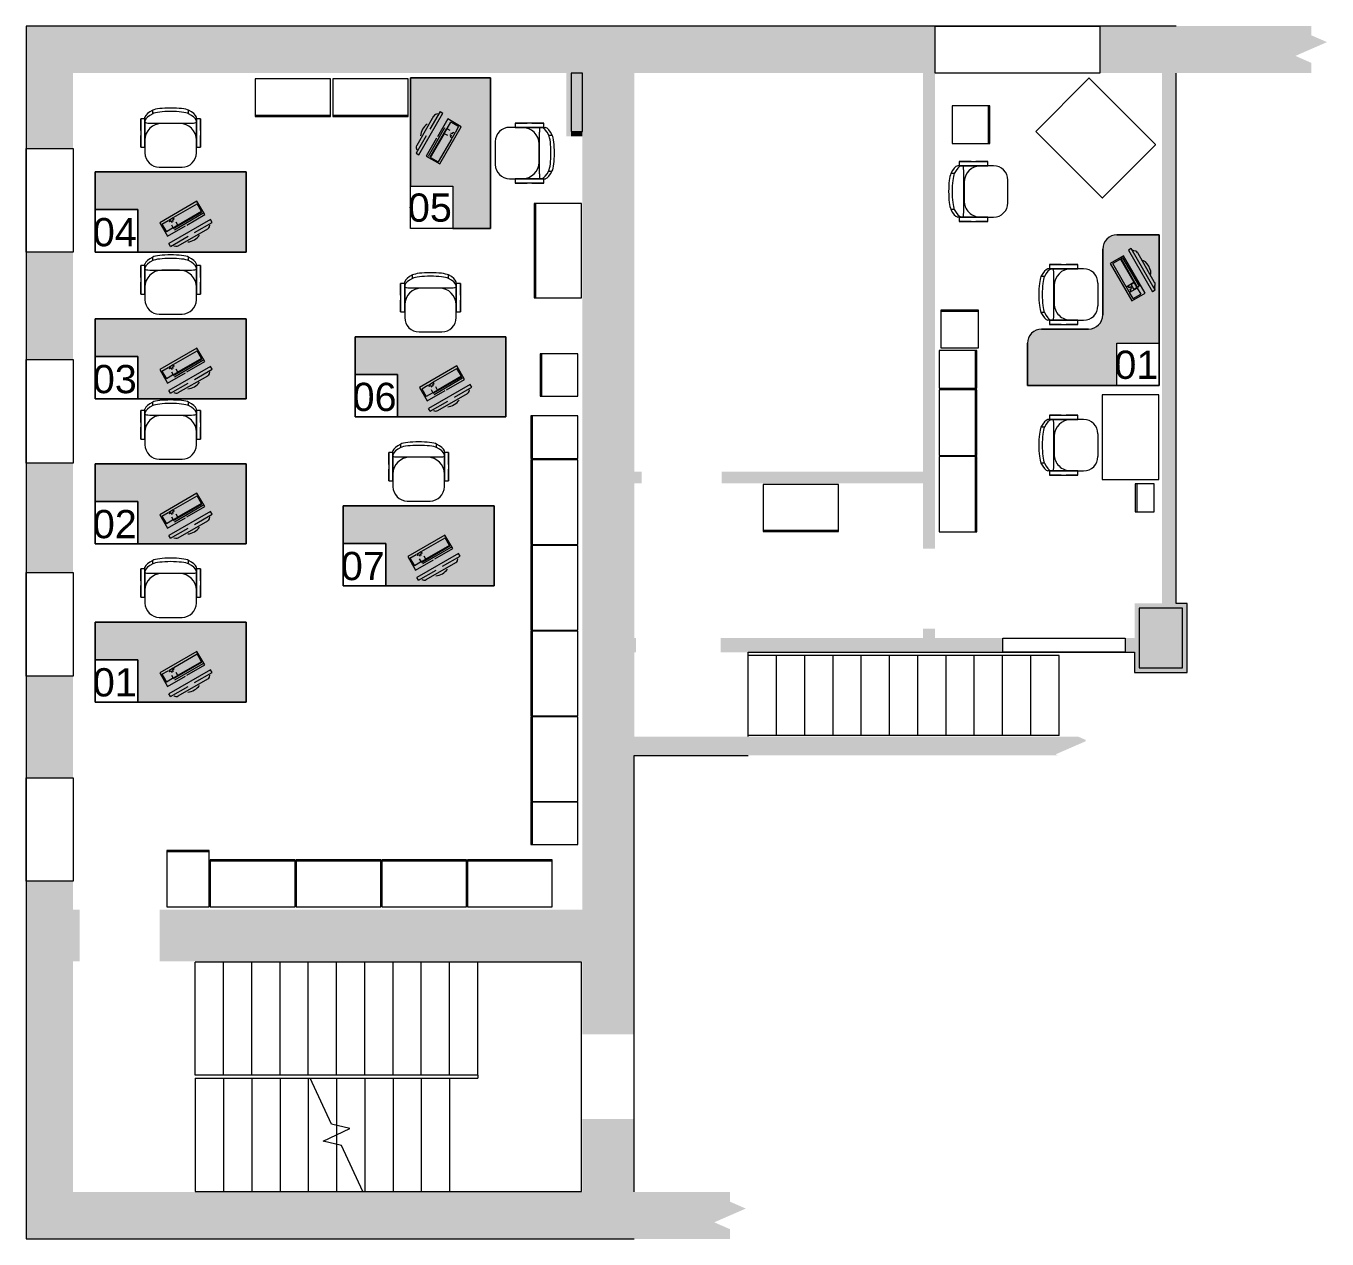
# Model space of a CAD drawing. Header units: metres. Extents: x 17495 to 31308, y 14238 to 27118.
import ezdxf

# ---------------------------------------------------------------- set-up
doc = ezdxf.new("R2010")
doc.units = ezdxf.units.M
doc.layers.add('АР_Офисная мебель', color=7, linetype='Continuous', lineweight=9)
doc.layers.add('АР_Перекрытия', color=7, linetype='Continuous', lineweight=9)
doc.layers.add('АР_Офисная мебель_Заливка РМ', color=7, linetype='Continuous', lineweight=9, true_color=0xfefefe)
doc.layers.add('АР_Стены_Заливка', color=252, linetype='Continuous', lineweight=9, true_color=0x939598)
doc.layers.get('0').off()
doc.styles.add('Arial', font='arial.ttf', dxfattribs={"height": 300})

# ---------------------------------------------------------------- blocks, each defined once
blk = doc.blocks.new('Шкаф_Дерево_800 x 400')
at = {"layer": 'АР_Офисная мебель'}
for p, q in [((400, 0), (-400, 0)), ((-400, 0), (-400, -400)), ((400, -400), (400, 0)), ((-400, -385), (400, -385)), ((-400, -400), (400, -400))]:
    blk.add_line(p, q, dxfattribs=at)
at = {"flags": 1}
for tag in ['Наименование', 'Ключ', 'Родительский_ключ', 'Помещение']:
    blk.add_attdef(tag, (0, 0), '', height=0.1, dxfattribs=at)
blk = doc.blocks.new('Шкаф_Дерево_700 x 400')
at = {"layer": 'АР_Офисная мебель'}
for p, q in [((350, 0), (-350, 0)), ((-350, 0), (-350, -400)), ((350, -400), (350, 0)), ((-350, -385), (350, -385)), ((-350, -400), (350, -400))]:
    blk.add_line(p, q, dxfattribs=at)
at = {"flags": 1}
for tag in ['Наименование', 'Ключ', 'Родительский_ключ', 'Помещение']:
    blk.add_attdef(tag, (0, 0), '', height=0.1, dxfattribs=at)
blk = doc.blocks.new('Тумба_Дерево_300 х 200')
at = {"layer": 'АР_Офисная мебель'}
for p, q in [((150, 0), (-150, 0)), ((-150, 0), (-150, -200)), ((150, -200), (150, 0)), ((-150, -185), (-150, -200)), ((-150, -185), (150, -185)), ((-150, -200), (150, -200)), ((-150, -200), (150, -200)), ((150, -200), (150, -185))]:
    blk.add_line(p, q, dxfattribs=at)
at = {"flags": 1}
for tag, p in [('Помещение', (-0.4, 0)), ('Родительский_ключ', (-0.3, 0)), ('Ключ', (-0.2, 0)), ('Наименование', (-0.1, 0))]:
    blk.add_attdef(tag, p, '', height=0.1, dxfattribs=at)
blk = doc.blocks.new('Тумба_Металл - 400 х 400-557985-ОФ_Этаж2А_Экспорт_2_Сид Хран')
at = {"layer": 'АР_Офисная мебель'}
for p, q in [((200, 0), (-200, 0)), ((-200, 0), (-200, -400)), ((200, -400), (200, 0)), ((-200, -385), (-200, -400)), ((-200, -385), (200, -385)), ((-200, -400), (200, -400)), ((-200, -400), (200, -400)), ((200, -400), (200, -385))]:
    blk.add_line(p, q, dxfattribs=at)
at = {"flags": 1}
for tag, p in [('Наименование', (0.1, 0)), ('Ключ', (0.2, 0)), ('Родительский_ключ', (0.3, 0)), ('Помещение', (0.4, 0))]:
    blk.add_attdef(tag, p, '', height=0.1, dxfattribs=at)
blk = doc.blocks.new('Тумба_Дерево_400 х 400')
at = {"layer": 'АР_Офисная мебель'}
for p, q in [((200, 0), (-200, 0)), ((-200, 0), (-200, -400)), ((200, -400), (200, 0)), ((-200, -385), (-200, -400)), ((-200, -385), (200, -385)), ((-200, -400), (200, -400)), ((-200, -400), (200, -400)), ((200, -400), (200, -385))]:
    blk.add_line(p, q, dxfattribs=at)
at = {"flags": 1}
for tag, p in [('Наименование', (0, -0.1)), ('Ключ', (0, -0.2)), ('Родительский_ключ', (0, -0.3)), ('Помещение', (0, -0.4))]:
    blk.add_attdef(tag, p, '', height=0.1, dxfattribs=at)
blk = doc.blocks.new('Кресло_Офис_Черный')
at = {"layer": 'АР_Офисная мебель'}
for p, q in [((262, 282), (20, 282)), ((-132, 68), (-177, 68)), ((-177, 19), (-177, 68)), ((-177, 68), (-177, -57)), ((-177, 52), (-177, 19)), ((-177, -57), (-177, 52)), ((-177, -184), (-177, 19)), ((-132, 129), (-132, -6)), ((-132, 68), (-132, 19)), ((-132, -57), (-132, 68)), ((-132, 52), (-132, 19)), ((-132, -57), (-132, 52)), ((-132, 19), (-132, -184)), ((414, -6), (414, 129)), ((458, 68), (414, 68)), ((414, 68), (414, 19)), ((414, -57), (414, 68)), ((414, 52), (414, 19)), ((414, -57), (414, 52)), ((414, 19), (414, -184)), ((458, 19), (458, 68)), ((458, 68), (458, -57)), ((458, 52), (458, 19)), ((458, -57), (458, 52)), ((458, -184), (458, 19)), ((-177, -108), (-177, -57)), ((-177, -108), (-177, -234)), ((-177, -218), (-177, -108)), ((-132, -108), (-132, -57)), ((-132, -218), (-132, -108)), ((-132, -234), (-132, -108)), ((414, -108), (414, -57)), ((414, -234), (414, -108)), ((414, -218), (414, -108)), ((458, -108), (458, -57)), ((458, -108), (458, -234)), ((458, -218), (458, -108)), ((-177, -234), (-177, -184)), ((-177, -184), (-177, -218)), ((-177, -234), (-132, -234)), ((-132, -184), (-132, -218)), ((-132, -184), (-132, -234)), ((-132, -196), (-132, -214)), ((-132, -214), (-132, -251)), ((363, -187), (-81, -187)), ((46, -184), (236, -184)), ((414, -184), (414, -218)), ((414, -184), (414, -218)), ((414, -214), (414, -196)), ((414, -214), (414, -251)), ((414, -219), (414, -234)), ((414, -234), (458, -234)), ((458, -234), (458, -184)), ((458, -184), (458, -218)), ((-50, -287), (-50, -324)), ((331, -287), (331, -324))]:
    blk.add_line(p, q, dxfattribs=at)
for centre, radius, start, end in [((20, 129), 152, 90, 180), ((262, 129), 152, 360, 90), ((46, -6), 178, 180, 270), ((236, -6), 178, 270, 360)]:
    blk.add_arc(centre, radius, start, end, dxfattribs=at)
for centre, major_axis, start_param, end_param in [((-81, -196), (-50.8, 0), 4.712389, 6.283185), ((1390, -200), (1524, 0), 3.192802, 3.476251), ((1390, -237), (1524, 0), 3.192802, 3.476251), ((-1108, -200), (1524, 0), 5.948527, 6.231976), ((-1108, -237), (1524, 0), 5.948527, 6.231976), ((363, -196), (50.8, 0), 0, 1.570796), ((141, -275), (203, 0), 3.497014, 5.927764), ((141, -312), (203, 0), 3.497014, 5.927764)]:
    blk.add_ellipse(centre, major_axis=major_axis, ratio=0.173648, start_param=start_param, end_param=end_param, dxfattribs=at)
at = {"flags": 1}
for tag in ['Наименование', 'Ключ', 'Родительский_ключ', 'Помещение']:
    blk.add_attdef(tag, (0, 0), '', height=0.1, dxfattribs=at)
blk = doc.blocks.new('Шкаф_Дерево_800 x 500')
at = {"layer": 'АР_Офисная мебель'}
for p, q in [((400, 0), (-400, 0)), ((-400, 0), (-400, -500)), ((400, -500), (400, 0)), ((-400, -485), (400, -485)), ((-400, -500), (400, -500))]:
    blk.add_line(p, q, dxfattribs=at)
at = {"flags": 1}
for tag in ['Помещение', 'Наименование', 'Ключ', 'Родительский_ключ']:
    blk.add_attdef(tag, (0, 0), '', height=0.1, dxfattribs=at)
blk = doc.blocks.new('Шкаф_Дерево_1000 х 500')
at = {"layer": 'АР_Офисная мебель'}
for p, q in [((500, 0), (-500, 0)), ((-500, 0), (-500, -500)), ((500, -500), (500, 0)), ((-500, -485), (500, -485)), ((-500, -500), (500, -500))]:
    blk.add_line(p, q, dxfattribs=at)
at = {"flags": 1}
for tag in ['Наименование', 'Ключ', 'Родительский_ключ', 'Помещение']:
    blk.add_attdef(tag, (0, 0), '', height=0.1, dxfattribs=at)
blk = doc.blocks.new('Шкаф_Металл_900 х 500_1')
at = {"layer": 'АР_Офисная мебель'}
for p, q in [((450, 0), (-450, 0)), ((-450, 0), (-450, -500)), ((450, -500), (450, 0)), ((-450, -485), (450, -485)), ((-450, -500), (450, -500))]:
    blk.add_line(p, q, dxfattribs=at)
at = {"flags": 1}
for tag in ['Наименование', 'Ключ', 'Родительский_ключ', 'Помещение']:
    blk.add_attdef(tag, (0, 0), '', height=0.1, dxfattribs=at)
blk = doc.blocks.new('Шкаф_Металл_450 х 500_1')
at = {"layer": 'АР_Офисная мебель'}
for p, q in [((225, 0), (-225, 0)), ((-225, 0), (-225, -500)), ((225, -500), (225, 0)), ((-225, -485), (225, -485)), ((-225, -500), (225, -500))]:
    blk.add_line(p, q, dxfattribs=at)
at = {"flags": 1}
for tag in ['Наименование', 'Ключ', 'Родительский_ключ', 'Помещение']:
    blk.add_attdef(tag, (0, 0), '', height=0.1, dxfattribs=at)
blk = doc.blocks.new('Шкаф_Металл_450 х 400_1')
at = {"layer": 'АР_Офисная мебель'}
for p, q in [((225, 0), (-225, 0)), ((-225, 0), (-225, -400)), ((225, -400), (225, 0)), ((-225, -385), (225, -385)), ((-225, -400), (225, -400))]:
    blk.add_line(p, q, dxfattribs=at)
at = {"flags": 1}
for tag in ['Наименование', 'Ключ', 'Родительский_ключ', 'Помещение']:
    blk.add_attdef(tag, (0, 0), '', height=0.1, dxfattribs=at)
blk = doc.blocks.new('Шкаф_Металл_450 х 600_1')
at = {"layer": 'АР_Офисная мебель'}
for p, q in [((225, 0), (-225, 0)), ((-225, 0), (-225, -600)), ((225, -600), (225, 0)), ((-225, -585), (225, -585)), ((-225, -600), (225, -600))]:
    blk.add_line(p, q, dxfattribs=at)
at = {"flags": 1}
for tag in ['Наименование', 'Ключ', 'Родительский_ключ', 'Помещение']:
    blk.add_attdef(tag, (0, 0), '', height=0.1, dxfattribs=at)
blk = doc.blocks.new('Стол_1')
at = {"layer": 'АР_Офисная мебель'}
for p, q in [((449, 0), (-449, 0)), ((-450, -1), (-450, -599)), ((450, -599), (450, -1)), ((-449, -600), (449, -600))]:
    blk.add_line(p, q, dxfattribs=at)
for centre, start, end in [((-449, -1), 90, 180), ((449, -1), 360, 90), ((-449, -599), 180, 270), ((449, -599), 270, 360)]:
    blk.add_arc(centre, 1, start, end, dxfattribs=at)
at = {"flags": 1}
for tag, p in [('Помещение', (-0.4, 0)), ('Родительский_ключ', (-0.3, 0)), ('Ключ', (-0.2, 0)), ('Наименование', (-0.1, 0))]:
    blk.add_attdef(tag, p, '', height=0.1, dxfattribs=at)
blk = doc.blocks.new('Стол_Журнальный_1')
at = {"layer": 'АР_Офисная мебель'}
for p, q in [((499, 0), (-499, 0)), ((-500, -1), (-500, -799)), ((500, -799), (500, -1)), ((-499, -800), (499, -800))]:
    blk.add_line(p, q, dxfattribs=at)
for centre, start, end in [((-499, -1), 90, 180), ((499, -1), 360, 90), ((-499, -799), 180, 270), ((499, -799), 270, 0)]:
    blk.add_arc(centre, 1, start, end, dxfattribs=at)
at = {"flags": 1}
for tag in ['Наименование', 'Ключ', 'Родительский_ключ', 'Помещение']:
    blk.add_attdef(tag, (0, 0), '', height=0.1, dxfattribs=at)
blk = doc.blocks.new('Стол_Угл_Рабочее место_1')
at = {"layer": 'АР_Офисная мебель_Заливка РМ'}
blk.add_hatch(color=256, dxfattribs=at).paths.add_polyline_path([(1400, 0), (450, 0), (450, -450), (0, -450), (0, -1600), (450, -1600), (489, -1595), (525, -1580), (556, -1556), (580, -1525), (595, -1489), (600, -1450), (600, -750), (605, -711), (620, -675), (644, -644), (675, -620), (711, -605), (750, -600), (1250, -600), (1289, -595), (1325, -580), (1356, -556), (1380, -525), (1395, -489), (1400, -450)], flags=0)
at = {"layer": 'АР_Офисная мебель'}
for p, q in [((0, -1600), (0, 0)), ((0, 0), (1400, 0)), ((0, 0), (0, -450)), ((450, 0), (0, 0)), ((450, 0), (450, -450)), ((1400, 0), (1400, -450)), ((450, -450), (0, -450)), ((1250, -600), (750, -600)), ((600, -750), (600, -1450)), ((293, -899), (150, -982)), ((278, -923), (196, -970)), ((278, -923), (316, -989)), ((522, -1295), (293, -899)), ((42, -1014), (71, -997)), ((42, -1014), (297, -1456)), ((49, -1050), (43, -1071)), ((49, -1096), (229, -1409)), ((326, -1439), (71, -997)), ((150, -982), (379, -1378)), ((234, -1036), (196, -970)), ((232, -1045), (215, -1055)), ((390, -1357), (215, -1055)), ((232, -1045), (406, -1348)), ((234, -1036), (316, -989)), ((270, -1023), (237, -1042)), ((266, -1091), (237, -1042)), ((266, -1091), (298, -1072)), ((351, -1050), (269, -1097)), ((412, -1344), (269, -1097)), ((270, -1023), (298, -1072)), ((312, -1021), (296, -1030)), ((305, -1047), (296, -1030)), ((319, -995), (303, -1004)), ((312, -1021), (303, -1004)), ((305, -1047), (322, -1037)), ((319, -995), (348, -1044)), ((331, -1054), (322, -1037)), ((331, -1054), (348, -1044)), ((351, -1050), (494, -1297)), ((379, -1378), (522, -1295)), ((390, -1357), (406, -1348)), ((412, -1344), (494, -1297)), ((248, -1427), (269, -1432)), ((297, -1456), (326, -1439)), ((450, -1600), (0, -1600))]:
    blk.add_line(p, q, dxfattribs=at)
for centre, radius, start, end in [((1250, -450), 150, 270, 0), ((750, -750), 150, 90, 180), ((87, -1074), 44.3, 175.6272, 210), ((-3, -1038), 52.6, 347.2466, 14.7534), ((268, -1387), 44.3, 210, 244.3728), ((254, -1482), 52.6, 45.2466, 72.7534), ((450, -1450), 150, 270, 0)]:
    blk.add_arc(centre, radius, start, end, dxfattribs=at)
blk.add_ellipse((155, -1243), major_axis=(-50, 86.6), ratio=0.5, start_param=0.377017, end_param=2.764576, dxfattribs=at)
at = {"layer": 'АР_Офисная мебель_Заливка РМ'}
for p, q in [((1400, 0), (450, 0)), ((450, 0), (450, -450)), ((1400, -450), (1400, 0)), ((450, -450), (0, -450)), ((0, -450), (0, -1600)), ((750, -600), (1250, -600)), ((600, -1450), (600, -750)), ((0, -1600), (450, -1600))]:
    blk.add_line(p, q, dxfattribs=at)
for centre, start, end in [((1250, -450), 270, 0), ((750, -750), 90, 180), ((450, -1450), 270, 0)]:
    blk.add_arc(centre, 150, start, end, dxfattribs=at)
at = {"style": 'Arial'}
blk.add_attdef('Номер', (476, -71), '', height=300, rotation=180, dxfattribs=at)
at = {"flags": 1}
for tag in ['Наименование', 'Ключ', 'Родительский_ключ', 'Помещение']:
    blk.add_attdef(tag, (0, 0), '', height=0.1, dxfattribs=at)
blk = doc.blocks.new('Стол_Рабочее место_1')
at = {"layer": 'АР_Офисная мебель_Заливка РМ'}
blk.add_hatch(color=256, dxfattribs=at).paths.add_polyline_path([(350, 0), (-800, 0), (-800, -850), (800, -850), (800, -450), (350, -450)], flags=0)
at = {"layer": 'АР_Офисная мебель'}
for p, q in [((-800, -850), (-800, 0)), ((-800, 0), (800, 0)), ((350, 0), (350, -450)), ((800, 0), (350, 0)), ((800, -450), (800, 0)), ((800, 0), (800, -850)), ((-423, -344), (19, -89)), ((-80, -67), (-393, -247)), ((2, -60), (-184, -167)), ((-34, -67), (-55, -61)), ((2, -60), (19, -89)), ((-254, -208), (-440, -315)), ((-411, -267), (-416, -287)), ((-341, -408), (-39, -233)), ((-29, -250), (-332, -424)), ((34, -168), (-157, -278)), ((-75, -284), (-26, -255)), ((-7, -288), (-26, -255)), ((-20, -252), (46, -214)), ((116, -311), (34, -168)), ((93, -296), (46, -214)), ((-440, -315), (-423, -344)), ((-171, -287), (-362, -397)), ((-362, -397), (-279, -540)), ((-328, -430), (-81, -287)), ((-34, -369), (-281, -512)), ((-279, -540), (116, -311)), ((-75, -284), (-57, -317)), ((-38, -349), (-21, -340)), ((-38, -349), (-28, -366)), ((-31, -323), (-21, -340)), ((21, -337), (-28, -366)), ((-5, -330), (-14, -314)), ((-5, -330), (12, -321)), ((21, -337), (12, -321)), ((93, -296), (27, -334)), ((-328, -430), (-281, -512)), ((350, -450), (800, -450)), ((800, -850), (-800, -850))]:
    blk.add_line(p, q, dxfattribs=at)
for centre, start, end in [((-58, -105), 85.6272, 120), ((-371, -286), 120, 154.3728)]:
    blk.add_arc(centre, 44.3, start, end, dxfattribs=at)
blk.add_ellipse((-227, -173), major_axis=(86.6, 50), ratio=0.5, start_param=0.788731, end_param=2.352861, dxfattribs=at)
at = {"layer": 'АР_Офисная мебель_Заливка РМ'}
for p, q in [((350, 0), (-800, 0)), ((-800, 0), (-800, -850)), ((350, -450), (350, 0)), ((800, -450), (350, -450)), ((800, -850), (800, -450)), ((-800, -850), (800, -850))]:
    blk.add_line(p, q, dxfattribs=at)
at = {"style": 'Arial'}
blk.add_attdef('Номер', (826, -61), '', height=300, rotation=180, dxfattribs=at)
at = {"flags": 1}
for tag in ['Наименование', 'Ключ', 'Родительский_ключ', 'Помещение']:
    blk.add_attdef(tag, (0, 0), '', height=0.1, dxfattribs=at)
blk = doc.blocks.new('Стол_Рабочее место_2')
at = {"layer": 'АР_Офисная мебель_Заливка РМ'}
blk.add_hatch(color=256, dxfattribs=at).paths.add_polyline_path([(-800, 0), (-800, -850), (800, -850), (800, -450), (350, -450), (350, 0)], flags=0)
at = {"layer": 'АР_Офисная мебель'}
for p, q in [((-800, -850), (-800, 0)), ((-800, 0), (800, 0)), ((350, 0), (350, -450)), ((800, 0), (350, 0)), ((800, -450), (800, 0)), ((800, 0), (800, -850)), ((-423, -344), (19, -89)), ((-80, -67), (-393, -247)), ((2, -60), (-184, -167)), ((-34, -67), (-55, -61)), ((2, -60), (19, -89)), ((-254, -208), (-440, -315)), ((-411, -267), (-416, -287)), ((-341, -408), (-39, -233)), ((-29, -250), (-332, -424)), ((34, -168), (-157, -278)), ((-75, -284), (-26, -255)), ((-7, -288), (-26, -255)), ((-20, -252), (46, -214)), ((116, -311), (34, -168)), ((93, -296), (46, -214)), ((-440, -315), (-423, -344)), ((-171, -287), (-362, -397)), ((-362, -397), (-279, -540)), ((-328, -430), (-81, -287)), ((-34, -369), (-281, -512)), ((-279, -540), (116, -311)), ((-75, -284), (-57, -317)), ((-38, -349), (-21, -340)), ((-38, -349), (-28, -366)), ((-31, -323), (-21, -340)), ((21, -337), (-28, -366)), ((-5, -330), (-14, -314)), ((-5, -330), (12, -321)), ((21, -337), (12, -321)), ((93, -296), (27, -334)), ((-328, -430), (-281, -512)), ((350, -450), (800, -450)), ((800, -850), (-800, -850))]:
    blk.add_line(p, q, dxfattribs=at)
for centre, start, end in [((-58, -105), 85.6272, 120), ((-371, -286), 120, 154.3728)]:
    blk.add_arc(centre, 44.3, start, end, dxfattribs=at)
blk.add_ellipse((-227, -173), major_axis=(86.6, 50), ratio=0.5, start_param=0.788731, end_param=2.352861, dxfattribs=at)
at = {"layer": 'АР_Офисная мебель_Заливка РМ'}
for p, q in [((350, 0), (-800, 0)), ((-800, 0), (-800, -850)), ((350, -450), (350, 0)), ((800, -450), (350, -450)), ((800, -850), (800, -450)), ((-800, -850), (800, -850))]:
    blk.add_line(p, q, dxfattribs=at)
at = {"style": 'Arial'}
blk.add_attdef('Номер', (826, -61), '', height=300, rotation=180, dxfattribs=at)
at = {"flags": 1}
for tag in ['Наименование', 'Ключ', 'Родительский_ключ', 'Помещение']:
    blk.add_attdef(tag, (0, 0), '', height=0.1, dxfattribs=at)
blk = doc.blocks.new('Стол_Рабочее место_3')
at = {"layer": 'АР_Офисная мебель_Заливка РМ'}
blk.add_hatch(color=256, dxfattribs=at).paths.add_polyline_path([(-800, 0), (-800, -850), (800, -850), (800, -450), (350, -450), (350, 0)], flags=0)
at = {"layer": 'АР_Офисная мебель'}
for p, q in [((-800, -850), (-800, 0)), ((-800, 0), (800, 0)), ((350, 0), (350, -450)), ((800, 0), (350, 0)), ((800, -450), (800, 0)), ((800, 0), (800, -850)), ((-423, -344), (19, -89)), ((-80, -67), (-393, -247)), ((2, -60), (-184, -167)), ((-34, -67), (-55, -61)), ((2, -60), (19, -89)), ((-254, -208), (-440, -315)), ((-411, -267), (-416, -287)), ((-341, -408), (-39, -233)), ((-29, -250), (-332, -424)), ((34, -168), (-157, -278)), ((-75, -284), (-26, -255)), ((-7, -288), (-26, -255)), ((-20, -252), (46, -214)), ((116, -311), (34, -168)), ((93, -296), (46, -214)), ((-440, -315), (-423, -344)), ((-171, -287), (-362, -397)), ((-362, -397), (-279, -540)), ((-328, -430), (-81, -287)), ((-34, -369), (-281, -512)), ((-279, -540), (116, -311)), ((-75, -284), (-57, -317)), ((-38, -349), (-21, -340)), ((-38, -349), (-28, -366)), ((-31, -323), (-21, -340)), ((21, -337), (-28, -366)), ((-5, -330), (-14, -314)), ((-5, -330), (12, -321)), ((21, -337), (12, -321)), ((93, -296), (27, -334)), ((-328, -430), (-281, -512)), ((350, -450), (800, -450)), ((800, -850), (-800, -850))]:
    blk.add_line(p, q, dxfattribs=at)
for centre, start, end in [((-58, -105), 85.6272, 120), ((-371, -286), 120, 154.3728)]:
    blk.add_arc(centre, 44.3, start, end, dxfattribs=at)
blk.add_ellipse((-227, -173), major_axis=(86.6, 50), ratio=0.5, start_param=0.788731, end_param=2.352861, dxfattribs=at)
at = {"layer": 'АР_Офисная мебель_Заливка РМ'}
for p, q in [((350, 0), (-800, 0)), ((-800, 0), (-800, -850)), ((350, -450), (350, 0)), ((800, -450), (350, -450)), ((800, -850), (800, -450)), ((-800, -850), (800, -850))]:
    blk.add_line(p, q, dxfattribs=at)
at = {"style": 'Arial'}
blk.add_attdef('Номер', (826, -61), '', height=300, rotation=180, dxfattribs=at)
at = {"flags": 1}
for tag in ['Наименование', 'Ключ', 'Родительский_ключ', 'Помещение']:
    blk.add_attdef(tag, (0, 0), '', height=0.1, dxfattribs=at)
blk = doc.blocks.new('Стол_Рабочее место_4')
at = {"layer": 'АР_Офисная мебель_Заливка РМ'}
blk.add_hatch(color=256, dxfattribs=at).paths.add_polyline_path([(-800, 0), (-800, -850), (800, -850), (800, -450), (350, -450), (350, 0)], flags=0)
at = {"layer": 'АР_Офисная мебель'}
for p, q in [((-800, -850), (-800, 0)), ((-800, 0), (800, 0)), ((350, 0), (350, -450)), ((800, 0), (350, 0)), ((800, -450), (800, 0)), ((800, 0), (800, -850)), ((-423, -344), (19, -89)), ((-80, -67), (-393, -247)), ((2, -60), (-184, -167)), ((-34, -67), (-55, -61)), ((2, -60), (19, -89)), ((-254, -208), (-440, -315)), ((-411, -267), (-416, -287)), ((-341, -408), (-39, -233)), ((-29, -250), (-332, -424)), ((34, -168), (-157, -278)), ((-75, -284), (-26, -255)), ((-7, -288), (-26, -255)), ((-20, -252), (46, -214)), ((116, -311), (34, -168)), ((93, -296), (46, -214)), ((-440, -315), (-423, -344)), ((-171, -287), (-362, -397)), ((-362, -397), (-279, -540)), ((-328, -430), (-81, -287)), ((-34, -369), (-281, -512)), ((-279, -540), (116, -311)), ((-75, -284), (-57, -317)), ((-38, -349), (-21, -340)), ((-38, -349), (-28, -366)), ((-31, -323), (-21, -340)), ((21, -337), (-28, -366)), ((-5, -330), (-14, -314)), ((-5, -330), (12, -321)), ((21, -337), (12, -321)), ((93, -296), (27, -334)), ((-328, -430), (-281, -512)), ((350, -450), (800, -450)), ((800, -850), (-800, -850))]:
    blk.add_line(p, q, dxfattribs=at)
for centre, start, end in [((-58, -105), 85.6272, 120), ((-371, -286), 120, 154.3728)]:
    blk.add_arc(centre, 44.3, start, end, dxfattribs=at)
blk.add_ellipse((-227, -173), major_axis=(86.6, 50), ratio=0.5, start_param=0.788731, end_param=2.352861, dxfattribs=at)
at = {"layer": 'АР_Офисная мебель_Заливка РМ'}
for p, q in [((350, 0), (-800, 0)), ((-800, 0), (-800, -850)), ((350, -450), (350, 0)), ((800, -450), (350, -450)), ((800, -850), (800, -450)), ((-800, -850), (800, -850))]:
    blk.add_line(p, q, dxfattribs=at)
at = {"style": 'Arial'}
blk.add_attdef('Номер', (826, -61), '', height=300, rotation=180, dxfattribs=at)
at = {"flags": 1}
for tag in ['Наименование', 'Ключ', 'Родительский_ключ', 'Помещение']:
    blk.add_attdef(tag, (0, 0), '', height=0.1, dxfattribs=at)
blk = doc.blocks.new('Стол_Рабочее место_5')
at = {"layer": 'АР_Офисная мебель_Заливка РМ'}
blk.add_hatch(color=256, dxfattribs=at).paths.add_polyline_path([(350, 0), (-800, 0), (-800, -850), (800, -850), (800, -450), (350, -450), (350, -189)], flags=0)
at = {"layer": 'АР_Офисная мебель'}
for p, q in [((-800, -850), (-800, 0)), ((-800, 0), (800, 0)), ((350, 0), (350, -450)), ((800, 0), (350, 0)), ((800, -450), (800, 0)), ((800, 0), (800, -850)), ((-423, -344), (19, -89)), ((-80, -67), (-393, -247)), ((2, -60), (-184, -167)), ((-34, -67), (-55, -61)), ((2, -60), (19, -89)), ((-254, -208), (-440, -315)), ((-411, -267), (-416, -287)), ((-341, -408), (-39, -233)), ((-29, -250), (-332, -424)), ((34, -168), (-157, -278)), ((-75, -284), (-26, -255)), ((-7, -288), (-26, -255)), ((-20, -252), (46, -214)), ((116, -311), (34, -168)), ((93, -296), (46, -214)), ((-440, -315), (-423, -344)), ((-171, -287), (-362, -397)), ((-362, -397), (-279, -540)), ((-328, -430), (-81, -287)), ((-34, -369), (-281, -512)), ((-279, -540), (116, -311)), ((-75, -284), (-57, -317)), ((-38, -349), (-21, -340)), ((-38, -349), (-28, -366)), ((-31, -323), (-21, -340)), ((21, -337), (-28, -366)), ((-5, -330), (-14, -314)), ((-5, -330), (12, -321)), ((21, -337), (12, -321)), ((93, -296), (27, -334)), ((-328, -430), (-281, -512)), ((350, -450), (800, -450)), ((800, -850), (-800, -850))]:
    blk.add_line(p, q, dxfattribs=at)
for centre, start, end in [((-58, -105), 85.6272, 120), ((-371, -286), 120, 154.3728)]:
    blk.add_arc(centre, 44.3, start, end, dxfattribs=at)
blk.add_ellipse((-227, -173), major_axis=(86.6, 50), ratio=0.5, start_param=0.788731, end_param=2.352861, dxfattribs=at)
at = {"layer": 'АР_Офисная мебель_Заливка РМ'}
for p, q in [((350, 0), (-800, 0)), ((-800, 0), (-800, -850)), ((350, -450), (350, 0)), ((800, -450), (350, -450)), ((800, -850), (800, -450)), ((-800, -850), (800, -850))]:
    blk.add_line(p, q, dxfattribs=at)
at = {"style": 'Arial'}
blk.add_attdef('Номер', (826, -61), '', height=300, rotation=180, dxfattribs=at)
at = {"flags": 1}
for tag in ['Наименование', 'Ключ', 'Родительский_ключ', 'Помещение']:
    blk.add_attdef(tag, (0, 0), '', height=0.1, dxfattribs=at)
blk = doc.blocks.new('Стол_Рабочее место_6')
at = {"layer": 'АР_Офисная мебель_Заливка РМ'}
blk.add_hatch(color=256, dxfattribs=at).paths.add_polyline_path([(-800, 0), (-800, -850), (800, -850), (800, -450), (350, -450), (350, 0)], flags=0)
at = {"layer": 'АР_Офисная мебель'}
for p, q in [((-800, -850), (-800, 0)), ((-800, 0), (800, 0)), ((350, 0), (350, -450)), ((800, 0), (350, 0)), ((800, -450), (800, 0)), ((800, 0), (800, -850)), ((-423, -344), (19, -89)), ((-80, -67), (-393, -247)), ((2, -60), (-184, -167)), ((-34, -67), (-55, -61)), ((2, -60), (19, -89)), ((-254, -208), (-440, -315)), ((-411, -267), (-416, -287)), ((-341, -408), (-39, -233)), ((-29, -250), (-332, -424)), ((34, -168), (-157, -278)), ((-75, -284), (-26, -255)), ((-7, -288), (-26, -255)), ((-20, -252), (46, -214)), ((116, -311), (34, -168)), ((93, -296), (46, -214)), ((-440, -315), (-423, -344)), ((-171, -287), (-362, -397)), ((-362, -397), (-279, -540)), ((-328, -430), (-81, -287)), ((-34, -369), (-281, -512)), ((-279, -540), (116, -311)), ((-75, -284), (-57, -317)), ((-38, -349), (-21, -340)), ((-38, -349), (-28, -366)), ((-31, -323), (-21, -340)), ((21, -337), (-28, -366)), ((-5, -330), (-14, -314)), ((-5, -330), (12, -321)), ((21, -337), (12, -321)), ((93, -296), (27, -334)), ((-328, -430), (-281, -512)), ((350, -450), (800, -450)), ((800, -850), (-800, -850))]:
    blk.add_line(p, q, dxfattribs=at)
for centre, start, end in [((-58, -105), 85.6272, 120), ((-371, -286), 120, 154.3728)]:
    blk.add_arc(centre, 44.3, start, end, dxfattribs=at)
blk.add_ellipse((-227, -173), major_axis=(86.6, 50), ratio=0.5, start_param=0.788731, end_param=2.352861, dxfattribs=at)
at = {"layer": 'АР_Офисная мебель_Заливка РМ'}
for p, q in [((350, 0), (-800, 0)), ((-800, 0), (-800, -850)), ((350, -450), (350, 0)), ((800, -450), (350, -450)), ((800, -850), (800, -450)), ((-800, -850), (800, -850))]:
    blk.add_line(p, q, dxfattribs=at)
at = {"style": 'Arial'}
blk.add_attdef('Номер', (826, -61), '', height=300, rotation=180, dxfattribs=at)
at = {"flags": 1}
for tag in ['Наименование', 'Ключ', 'Родительский_ключ', 'Помещение']:
    blk.add_attdef(tag, (0, 0), '', height=0.1, dxfattribs=at)
blk = doc.blocks.new('Стол_Рабочее место_7')
at = {"layer": 'АР_Офисная мебель_Заливка РМ'}
blk.add_hatch(color=256, dxfattribs=at).paths.add_polyline_path([(-800, -450), (-800, -850), (800, -850), (800, 0), (-350, 0), (-350, -450)], flags=0)
at = {"layer": 'АР_Офисная мебель'}
for p, q in [((-800, -450), (-800, 0)), ((-800, 0), (-350, 0)), ((-800, -850), (-800, 0)), ((-800, 0), (800, 0)), ((-350, 0), (-350, -450)), ((800, 0), (800, -850)), ((-2, -60), (-19, -89)), ((-19, -89), (423, -344)), ((184, -167), (-2, -60)), ((55, -61), (34, -67)), ((393, -247), (80, -67)), ((-34, -168), (-116, -311)), ((-46, -214), (-93, -296)), ((-46, -214), (202, -357)), ((260, -383), (-42, -208)), ((157, -278), (-34, -168)), ((-33, -192), (270, -367)), ((440, -315), (254, -208)), ((416, -287), (411, -267)), ((-116, -311), (279, -540)), ((155, -439), (-93, -296)), ((362, -397), (171, -287)), ((207, -360), (189, -393)), ((207, -360), (257, -389)), ((238, -421), (257, -389)), ((262, -392), (328, -430)), ((279, -540), (362, -397)), ((440, -315), (423, -344)), ((-350, -450), (-800, -450)), ((170, -426), (160, -442)), ((210, -471), (160, -442)), ((170, -426), (186, -435)), ((196, -419), (186, -435)), ((203, -445), (212, -428)), ((203, -445), (219, -454)), ((210, -471), (219, -454)), ((281, -512), (215, -474)), ((281, -512), (328, -430)), ((800, -850), (-800, -850))]:
    blk.add_line(p, q, dxfattribs=at)
for centre, start, end in [((58, -105), 60, 94.3728), ((371, -286), 25.6272, 60)]:
    blk.add_arc(centre, 44.3, start, end, dxfattribs=at)
blk.add_ellipse((227, -173), major_axis=(-86.6, 50), ratio=0.5, start_param=3.930324, end_param=5.494454, dxfattribs=at)
at = {"layer": 'АР_Офисная мебель_Заливка РМ'}
for p, q in [((-350, 0), (-350, -450)), ((800, 0), (-350, 0)), ((800, -850), (800, 0)), ((-350, -450), (-800, -450)), ((-800, -450), (-800, -850)), ((-800, -850), (800, -850))]:
    blk.add_line(p, q, dxfattribs=at)
at = {"flags": 1}
for tag in ['Наименование', 'Ключ', 'Родительский_ключ', 'Помещение']:
    blk.add_attdef(tag, (0, 0), '', height=0.1, dxfattribs=at)
at = {"style": 'Arial'}
blk.add_attdef('Номер', (-729, 26), '', height=300, rotation=270, dxfattribs=at)

msp = doc.modelspace()

# ---------------------------------------------------------------- hatches: boundary and pattern name
at = {"layer": 'АР_Стены_Заливка'}
h = msp.add_hatch(color=256, dxfattribs=at)
h.paths.add_polyline_path([(30973, 26618), (31140, 26618), (31140, 26727), (30973, 26801), (31308, 26947), (31140, 27020), (31140, 27118), (28896, 27118), (28896, 26618), (29706, 26618)], flags=0)
h.paths.add_polyline_path([(23283, 26618), (27146, 26618), (27146, 27118), (17495, 27118), (17495, 26618), (23233, 26618)], flags=0)
h = msp.add_hatch(color=256, dxfattribs=at)
h.paths.add_polyline_path([(17495, 14738), (17995, 14738), (17995, 18036), (17495, 18036), (17495, 17186)], flags=0)
h.paths.add_polyline_path([(17495, 19136), (17995, 19136), (17995, 20216), (17495, 20216)], flags=0)
h.paths.add_polyline_path([(17495, 21316), (17995, 21316), (17995, 22476), (17495, 22476)], flags=0)
h.paths.add_polyline_path([(17495, 23576), (17995, 23576), (17995, 24718), (17495, 24718)], flags=0)
h.paths.add_polyline_path([(17995, 25818), (17995, 26618), (17495, 26618), (17495, 25818)], flags=0)
for points in [[(23283, 25948), (23283, 26618), (23233, 26618), (23233, 25948)], [(29556, 20986), (29706, 20986), (29706, 26618), (29556, 26618), (29556, 21100)], [(23402, 25948), (23402, 25998), (23283, 25998), (23283, 25948)], [(29556, 20936), (29774, 20936), (29774, 20986), (29265, 20986), (29265, 20936), (29315, 20936)], [(29315, 20253), (29315, 20936), (29265, 20936), (29265, 20253)], [(29774, 20303), (29824, 20303), (29824, 20986), (29774, 20986), (29774, 20468)], [(29315, 20253), (29824, 20253), (29824, 20303), (29315, 20303)], [(28455, 19372), (28426, 19384), (28745, 19523), (28745, 19538), (28667, 19572), (23952, 19572), (23952, 19372), (28426, 19372)], [(24802, 14238), (24970, 14238), (24970, 14342), (24802, 14415), (25137, 14561), (24970, 14634), (24970, 14738), (17495, 14738), (17495, 14238), (24409, 14238)]]:
    msp.add_hatch(color=256, dxfattribs=at).paths.add_polyline_path(points, flags=0)
h = msp.add_hatch(color=256, dxfattribs=at)
h.paths.add_polyline_path([(29706, 20303), (29774, 20303), (29774, 20936), (29315, 20936), (29315, 20303), (29694, 20303)], flags=0)
h.paths.add_polyline_path([(23283, 25998), (23402, 25998), (23402, 26618), (23283, 26618), (23283, 26602)], flags=0)
h = msp.add_hatch(color=256, dxfattribs=at)
h.paths.add_polyline_path([(23402, 14738), (23952, 14738), (23952, 15512), (23402, 15512), (23402, 14968)], flags=0)
h.paths.add_polyline_path([(23952, 16412), (23952, 26618), (23402, 26618), (23402, 16412)], flags=0)
h = msp.add_hatch(color=256, dxfattribs=at)
h.paths.add_polyline_path([(27020, 20618), (27145, 20618), (27145, 20718), (27020, 20718), (27020, 20644)], flags=0)
h.paths.add_polyline_path([(27145, 21568), (27145, 26618), (27020, 26618), (27020, 21568)], flags=0)
h = msp.add_hatch(color=256, dxfattribs=at)
h.paths.add_polyline_path([(23952, 22261), (24032, 22261), (24032, 22386), (23952, 22386)], flags=0)
h.paths.add_polyline_path([(24882, 22261), (27020, 22261), (27020, 22386), (24882, 22386)], flags=0)
h = msp.add_hatch(color=256, dxfattribs=at)
h.paths.add_polyline_path([(23972, 20468), (23972, 20618), (23952, 20618), (23952, 20468)], flags=0)
h.paths.add_polyline_path([(29165, 20468), (29265, 20468), (29265, 20618), (29165, 20618)], flags=0)
h.paths.add_polyline_path([(25163, 20468), (27865, 20468), (27865, 20618), (24872, 20618), (24872, 20468)], flags=0)
h = msp.add_hatch(color=256, dxfattribs=at)
h.paths.add_polyline_path([(17995, 17186), (18065, 17186), (18065, 17736), (17995, 17736)], flags=0)
h.paths.add_polyline_path([(21202, 17186), (23402, 17186), (23402, 17736), (18915, 17736), (18915, 17186), (20848, 17186)], flags=0)

# ---------------------------------------------------------------- linework, layer by layer
at = {"layer": 'АР_Перекрытия'}
for p, q in [((29706, 27118), (17495, 27118)), ((17495, 27118), (17495, 14238)), ((29706, 20986), (29706, 26618)), ((29824, 20986), (29706, 20986)), ((29824, 20253), (29824, 20986)), ((25163, 19572), (25163, 20468)), ((25163, 20468), (29265, 20468)), ((29265, 20468), (29265, 20253)), ((25163, 19583), (25163, 20433)), ((25463, 20433), (25163, 20433)), ((25763, 20433), (25463, 20433)), ((25463, 19583), (25463, 20433)), ((25463, 19583), (25463, 20433)), ((26063, 20433), (25763, 20433)), ((25763, 19583), (25763, 20433)), ((25763, 19583), (25763, 20433)), ((26363, 20433), (26063, 20433)), ((26063, 19583), (26063, 20433)), ((26063, 19583), (26063, 20433)), ((26663, 20433), (26363, 20433)), ((26363, 19583), (26363, 20433)), ((26363, 19583), (26363, 20433)), ((26963, 20433), (26663, 20433)), ((26663, 19583), (26663, 20433)), ((26663, 19583), (26663, 20433)), ((27263, 20433), (26963, 20433)), ((26963, 19583), (26963, 20433)), ((26963, 19583), (26963, 20433)), ((27563, 20433), (27263, 20433)), ((27263, 19583), (27263, 20433)), ((27263, 19583), (27263, 20433)), ((27863, 20433), (27563, 20433)), ((27563, 19583), (27563, 20433)), ((27563, 19583), (27563, 20433)), ((28163, 20433), (27863, 20433)), ((27863, 19583), (27863, 20433)), ((27863, 19583), (27863, 20433)), ((28463, 20433), (28163, 20433)), ((28163, 19583), (28163, 20433)), ((28163, 19583), (28163, 20433)), ((28463, 19583), (28463, 20433)), ((28463, 19583), (28463, 20433)), ((29265, 20253), (29824, 20253)), ((25463, 19583), (25163, 19583)), ((25763, 19583), (25463, 19583)), ((26063, 19583), (25763, 19583)), ((26363, 19583), (26063, 19583)), ((26663, 19583), (26363, 19583)), ((26963, 19583), (26663, 19583)), ((27263, 19583), (26963, 19583)), ((27563, 19583), (27263, 19583)), ((27863, 19583), (27563, 19583)), ((28163, 19583), (27863, 19583)), ((28463, 19583), (28163, 19583)), ((23952, 14738), (23952, 19372)), ((23952, 19372), (25163, 19372)), ((19292, 15979), (19292, 17179)), ((22292, 17179), (19292, 17179)), ((19592, 15979), (19592, 17179)), ((19592, 15979), (19592, 17179)), ((19892, 15979), (19892, 17179)), ((19892, 15979), (19892, 17179)), ((20192, 15979), (20192, 17179)), ((20192, 15979), (20192, 17179)), ((20492, 15979), (20492, 17179)), ((20492, 15979), (20492, 17179)), ((20792, 15979), (20792, 17179)), ((20792, 15979), (20792, 17179)), ((21092, 15979), (21092, 17179)), ((21092, 15979), (21092, 17179)), ((21392, 15979), (21392, 17179)), ((21392, 15979), (21392, 17179)), ((21692, 15979), (21692, 17179)), ((21692, 15979), (21692, 17179)), ((21992, 15979), (21992, 17179)), ((21992, 15979), (21992, 17179)), ((23392, 17179), (22292, 17179)), ((22292, 15979), (22292, 17179)), ((22292, 15979), (22292, 17179)), ((23392, 14744), (23392, 17179)), ((22292, 15979), (19292, 15979)), ((19292, 15944), (19292, 14744)), ((19292, 15944), (19592, 15944)), ((19292, 15944), (19292, 14744)), ((19592, 15944), (19892, 15944)), ((19592, 15944), (19592, 14744)), ((19592, 15944), (19592, 14744)), ((19892, 15944), (20192, 15944)), ((19892, 15944), (19892, 14744)), ((19892, 15944), (19892, 14744)), ((20192, 15944), (20492, 15944)), ((20192, 15944), (20192, 14744)), ((20192, 15944), (20192, 14744)), ((20492, 15944), (20512, 15944)), ((20492, 15944), (20492, 14744)), ((20492, 15944), (20492, 14744)), ((20512, 15944), (22292, 15944)), ((20739, 15458), (20512, 15944)), ((20792, 15944), (20792, 15445)), ((20792, 15944), (20792, 15445)), ((21092, 15944), (21092, 14744)), ((21092, 15944), (21092, 14744)), ((21392, 15944), (21392, 14744)), ((21392, 15944), (21392, 14744)), ((21692, 15944), (21692, 14744)), ((21692, 15944), (21692, 14744)), ((21992, 15944), (21992, 14744)), ((21992, 15944), (21992, 14744)), ((22292, 15979), (22292, 15944)), ((20650, 15278), (20933, 15410)), ((20933, 15410), (20739, 15458)), ((20792, 15445), (20792, 15344)), ((20792, 15445), (20792, 15344)), ((20792, 15344), (20792, 15244)), ((20792, 15344), (20792, 15244)), ((20844, 15231), (20650, 15278)), ((20792, 15244), (20792, 14744)), ((20792, 15244), (20792, 14744)), ((21071, 14744), (20844, 15231)), ((19292, 14744), (19592, 14744)), ((19592, 14744), (19892, 14744)), ((19892, 14744), (20192, 14744)), ((20192, 14744), (20492, 14744)), ((20492, 14744), (20792, 14744)), ((20792, 14744), (21071, 14744)), ((21071, 14744), (22292, 14744)), ((22292, 14744), (23392, 14744)), ((17495, 14238), (23952, 14238))]:
    msp.add_line(p, q, dxfattribs=at)
at = {"layer": 'АР_Стены_Заливка'}
for p, q in [((27146, 26618), (27146, 27118)), ((27146, 27118), (28896, 27118)), ((28896, 27118), (28896, 26618)), ((23402, 26618), (23283, 26618)), ((23283, 26618), (23283, 25998)), ((23402, 25998), (23402, 26618)), ((28896, 26618), (27146, 26618)), ((23283, 25998), (23402, 25998)), ((17495, 25818), (17995, 25818)), ((17495, 24718), (17495, 25818)), ((17995, 25818), (17995, 24718)), ((17995, 24718), (17495, 24718)), ((17495, 23576), (17995, 23576)), ((17495, 22476), (17495, 23576)), ((17995, 23576), (17995, 22476)), ((17995, 22476), (17495, 22476)), ((17495, 21316), (17995, 21316)), ((17495, 20216), (17495, 21316)), ((17995, 21316), (17995, 20216)), ((29774, 20936), (29315, 20936)), ((29315, 20936), (29315, 20303)), ((29774, 20303), (29774, 20936)), ((27865, 20618), (29165, 20618)), ((27865, 20468), (27865, 20618)), ((29165, 20618), (29165, 20468)), ((29165, 20468), (27865, 20468)), ((17995, 20216), (17495, 20216)), ((29315, 20303), (29774, 20303)), ((17495, 19136), (17995, 19136)), ((17495, 18036), (17495, 19136)), ((17995, 19136), (17995, 18036)), ((17995, 18036), (17495, 18036))]:
    msp.add_line(p, q, dxfattribs=at)

# ---------------------------------------------------------------- block references
at = {"layer": 'АР_Офисная мебель'}
for name, p in [('Шкаф_Дерево_800 x 400', (20327, 26557)), ('Шкаф_Дерево_800 x 400', (21152, 26557)), ('Шкаф_Дерево_800 x 500', (25720, 22250))]:
    msp.add_blockref(name, p, dxfattribs=at)
for name, p, rotation, values in [('Стол_Рабочее место_7', (21576, 25769), 89.99999999999952, {'Номер': '05'}), ('Стол_Рабочее место_4', (19031, 24718), 180, {'Номер': '04'}), ('Стол_Угл_Рабочее место_1', (29527, 23300), 180, {'Номер': '01'}), ('Стол_Рабочее место_3', (19031, 23158), 180, {'Номер': '03'}), ('Стол_Рабочее место_5', (21789, 22969), 180, {'Номер': '06'}), ('Стол_Рабочее место_2', (19031, 21618), 180, {'Номер': '02'}), ('Стол_Рабочее место_6', (21664, 21173), 180, {'Номер': '07'}), ('Стол_Рабочее место_1', (19031, 19938), 180, {'Номер': '01'})]:
    msp.add_blockref(name, p, dxfattribs=dict(at, rotation=rotation)).add_auto_attribs(values)
for name, p, rotation in [('Стол_Журнальный_1', (29134, 26211), 315.0000000000001), ('Кресло_Офис_Черный', (19172, 25900), 180), ('Тумба_Дерево_400 х 400', (27328, 26072), 89.99999999999947), ('Кресло_Офис_Черный', (22758, 25628), 89.99999999999952), ('Кресло_Офис_Черный', (27638, 25502), 269.9999999999998), ('Шкаф_Дерево_1000 х 500', (23391, 24732), 269.9999999999998), ('Кресло_Офис_Черный', (19172, 24340), 180), ('Кресло_Офис_Черный', (21930, 24151), 180), ('Кресло_Офис_Черный', (28595, 24408), 269.9999999999998), ('Тумба_Дерево_400 х 400', (27408, 23702), 180), ('Шкаф_Металл_450 х 400_1', (23354, 23412), 269.9999999999997), ('Тумба_Металл - 400 х 400-557985-ОФ_Этаж2А_Экспорт_2_Сид Хран', (27190, 23472), 89.99999999999991), ('Шкаф_Дерево_700 x 400', (27190, 22906), 89.99999999999991), ('Кресло_Офис_Черный', (19172, 22800), 180), ('Стол_1', (29522, 22753), 269.9999999999998), ('Шкаф_Металл_450 х 500_1', (23354, 22752), 269.9999999999997), ('Кресло_Офис_Черный', (28595, 22808), 269.9999999999998), ('Кресло_Офис_Черный', (21805, 22355), 180), ('Шкаф_Дерево_800 x 400', (27190, 22146), 89.99999999999991), ('Шкаф_Металл_900 х 500_1', (23354, 22062), 269.9999999999997), ('Тумба_Дерево_300 х 200', (29472, 22108), 269.9999999999998), ('Шкаф_Металл_900 х 500_1', (23354, 21152), 269.9999999999997), ('Кресло_Офис_Черный', (19172, 21120), 180), ('Шкаф_Металл_900 х 500_1', (23354, 20242), 269.9999999999997), ('Шкаф_Металл_900 х 500_1', (23354, 19332), 269.9999999999997), ('Шкаф_Металл_450 х 500_1', (23354, 18652), 269.9999999999997), ('Шкаф_Металл_450 х 600_1', (19215, 17764), 180), ('Шкаф_Металл_900 х 500_1', (19902, 17764), 180), ('Шкаф_Металл_900 х 500_1', (20812, 17764), 180), ('Шкаф_Металл_900 х 500_1', (21722, 17764), 180), ('Шкаф_Металл_900 х 500_1', (22632, 17764), 180)]:
    msp.add_blockref(name, p, dxfattribs=dict(at, rotation=rotation))

doc.saveas('drawing.dxf')
